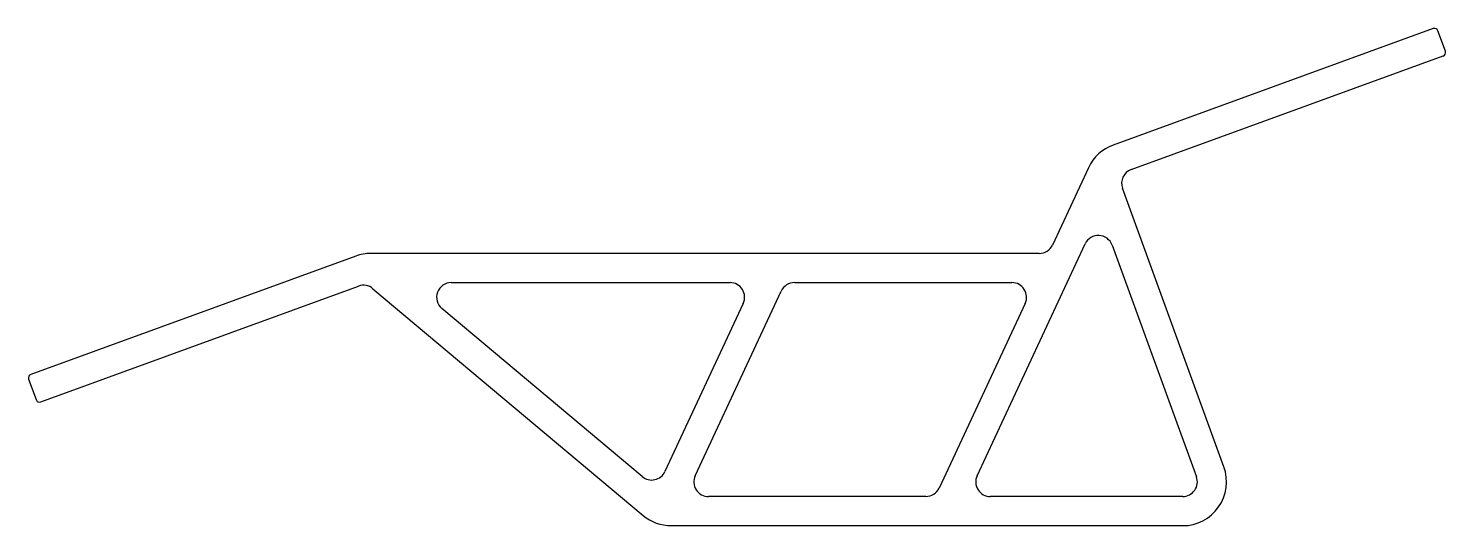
# Model space of a CAD drawing. Extents: x 4.2 to 101.3, y 3.1 to 37.2.
import ezdxf

# ---------------------------------------------------------------- set-up
doc = ezdxf.new("R2010")
doc.units = 0
doc.layers.get('0').update_dxf_attribs({"linetype": 'CONTINUOUS'})

msp = doc.modelspace()

# ---------------------------------------------------------------- linework, layer by layer
for p, q in [((100.459, 37.163), (78.53, 29.182)), ((101.292, 35.604), (100.779, 37.014)), ((79.765, 27.503), (101.143, 35.284)), ((76.838, 27.63), (74.368, 22.334)), ((86.115, 7.132), (79.167, 26.221)), ((69.205, 6.529), (76.61, 22.409)), ((26.64, 21.575), (4.368, 13.469)), ((73.461, 21.756), (27.666, 21.756)), ((78.456, 22.329), (84.236, 6.448)), ((5.052, 11.59), (26.827, 19.515)), ((33.176, 19.756), (52.281, 19.756)), ((56.695, 19.756), (71.596, 19.756)), ((27.812, 19.341), (46.323, 3.808)), ((49.889, 6.529), (55.788, 19.179)), ((46.265, 6.468), (32.533, 17.99)), ((53.187, 18.334), (47.814, 6.811)), ((72.502, 18.334), (66.604, 5.684)), ((4.218, 13.148), (4.731, 11.739)), ((65.697, 5.106), (50.796, 5.106)), ((83.296, 5.106), (70.111, 5.106)), ((48.252, 3.106), (83.296, 3.106))]:
    msp.add_line(p, q)
for centre, radius, start, end in [((100.544, 36.928), 0.25, 20, 110), ((101.057, 35.518), 0.25, 290, 20), ((79.556, 26.363), 3, 110, 155), ((80.107, 26.563), 1, 110.00001, 200), ((77.516, 21.987), 1, 20, 154.99998), ((27.666, 18.756), 3, 90.00001, 110), ((73.461, 22.756), 1, 270.00001, 335), ((27.169, 18.575), 1, 50, 110), ((33.176, 18.756), 1, 89.99999, 230.00001), ((52.281, 18.756), 1, 335, 89.99999), ((56.695, 18.756), 1, 90, 155.00003), ((71.596, 18.756), 1, 334.99994, 90), ((4.453, 13.234), 0.25, 110, 200), ((4.966, 11.824), 0.25, 200, 290), ((46.908, 7.234), 1, 230.00001, 335), ((83.296, 6.106), 3, 270, 20), ((50.796, 6.106), 1, 155.00003, 270), ((70.111, 6.106), 1, 154.99998, 270.00005), ((83.296, 6.106), 1, 270.00005, 20), ((65.697, 6.106), 1, 270, 334.99994), ((48.252, 6.106), 3, 230, 270)]:
    msp.add_arc(centre, radius, start, end)

doc.saveas('drawing.dxf')
